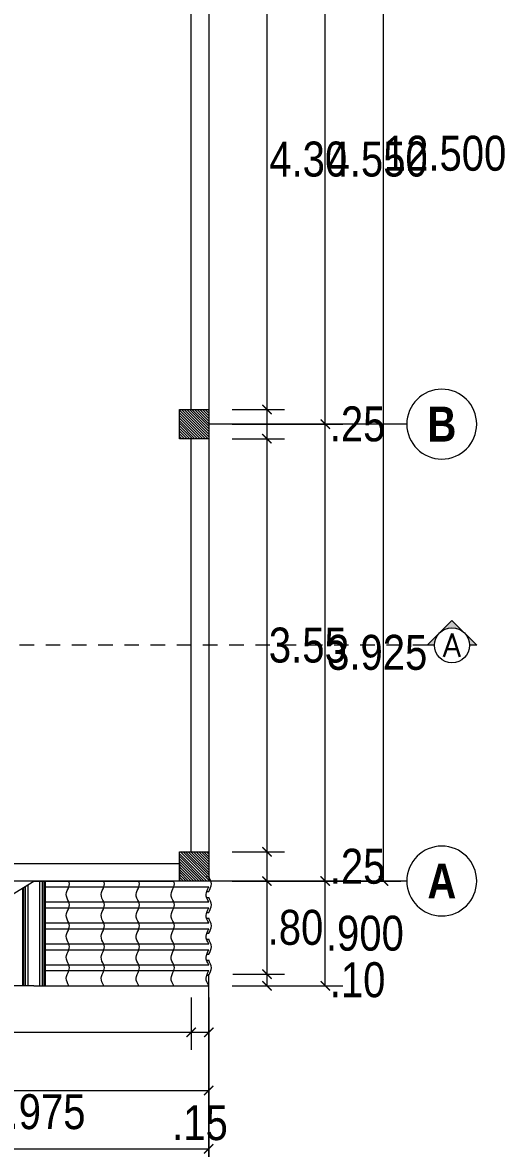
# Model space of a CAD drawing. Header units: millimetres. Extents: x 68 to 194, y 47 to 103.
# Drawn here: x 99.75 to 103.78, y 84.31 to 93.98 of the extents above; entities that cross this region are included whole.
import ezdxf
from ezdxf.enums import TextEntityAlignment as Align

# ---------------------------------------------------------------- set-up
doc = ezdxf.new("R2010")
doc.units = ezdxf.units.MM
doc.linetypes.add('DASHED2', pattern=[0.375, 0.25, -0.125])
for name, color, linetype, lineweight in [('A_Muro sin Techo', 134, 'Continuous', 20), ('E_Columna', 3, 'Continuous', 25), ('G_Cortes', 3, 'Continuous', 60), ('G_Ejes', 253, 'Continuous', 20), ('Teja', 14, 'Continuous', 20)]:
    doc.layers.add(name, color=color, linetype=linetype, lineweight=lineweight)
doc.layers.add('G_Acotación', color=171, linetype='Continuous')
doc.styles.add('4MM', font='romans.shx', dxfattribs={"height": 0.2})
doc.styles.add('Acotacion', font='ARIALN.TTF')
doc.styles.add('Eje', font='ARIALNB.TTF', dxfattribs={"height": 0.3})
doc.dimstyles.new('Lenin_50', dxfattribs={"dimtxt": 0.3, "dimasz": 0.08, "dimexe": 0.15, "dimexo": 0.2, "dimgap": 0.03, "dimtad": 2, "dimtih": 1, "dimtoh": 1, "dimlfac": -1, "dimzin": 4, "dimdsep": 46, "dimtxsty": 'Acotacion', "dimblk": 'ARCHTICK', "dimcen": 0.08, "dimclrd": 256, "dimclre": 256, "dimclrt": 4, "dimazin": 1, "dimtm": 1e-09, "dimtfac": 1, "dimtmove": 2, "dimatfit": 2, "dimfxl": 0, "dimtolj": 1, "dimlwd": 13, "dimlwe": 18, "dimarcsym": 0})

# ---------------------------------------------------------------- blocks, each defined once
blk = doc.blocks.new('Eri')
blk.add_line((-1.7, 0), (0, 0))
blk.add_circle((-2, 0), 0.3)
at = {"color": 1, "style": 'Eje', "flags": 4}
blk.add_attdef('H', text='', height=0.3, dxfattribs=at).set_placement((-2, 0), align=Align.MIDDLE_CENTER)
blk = doc.blocks.new('_ArchTick')
at = {"color": 0, "linetype": 'ByBlock', "const_width": 0.15}
blk.add_lwpolyline([(-0.5, -0.5), (0.5, 0.5)], dxfattribs=at)
blk = doc.blocks.new('*D94')
at = {"layer": 'Defpoints', "color": 0}
for p in [(95.3519, 85.8087), (101.3519, 85.8087), (101.3519, 84.3087)]:
    blk.add_point(p, dxfattribs=at)
at = {"layer": 'G_Acotación', "lineweight": 18}
for p, q in [((95.3519, 85.6087), (95.3519, 84.1587)), ((101.3519, 85.6087), (101.3519, 84.1587))]:
    blk.add_line(p, q, dxfattribs=at)
at = {"layer": 'G_Acotación', "lineweight": 13}
blk.add_line((95.3519, 84.3087), (101.3519, 84.3087), dxfattribs=at)
at = {"layer": 'G_Acotación', "lineweight": 13, "xscale": 0.08, "yscale": 0.08, "zscale": 0.08, "rotation": 180}
blk.add_blockref('_ArchTick', (95.3519, 84.3087), dxfattribs=at)
at = {"layer": 'G_Acotación', "lineweight": 13, "xscale": 0.08, "yscale": 0.08, "zscale": 0.08}
blk.add_blockref('_ArchTick', (101.3519, 84.3087), dxfattribs=at)
at = {"layer": 'G_Acotación', "color": 4, "lineweight": 5, "insert": (98.3519, 84.1255), "char_height": 0.3, "attachment_point": 5, "style": 'Acotacion'}
blk.add_mtext('\\A1;6.000', dxfattribs=at)
blk = doc.blocks.new('*D95')
at = {"layer": 'Defpoints', "color": 0}
for p in [(98.3769, 85.8087), (101.3519, 85.8087), (101.3519, 84.8087)]:
    blk.add_point(p, dxfattribs=at)
at = {"layer": 'G_Acotación', "lineweight": 18}
for p, q in [((98.3769, 85.6087), (98.3769, 84.6587)), ((101.3519, 85.6087), (101.3519, 84.6587))]:
    blk.add_line(p, q, dxfattribs=at)
at = {"layer": 'G_Acotación', "lineweight": 13}
blk.add_line((98.3769, 84.8087), (101.3519, 84.8087), dxfattribs=at)
at = {"layer": 'G_Acotación', "lineweight": 13, "xscale": 0.08, "yscale": 0.08, "zscale": 0.08, "rotation": 180}
blk.add_blockref('_ArchTick', (98.3769, 84.8087), dxfattribs=at)
at = {"layer": 'G_Acotación', "lineweight": 13, "xscale": 0.08, "yscale": 0.08, "zscale": 0.08}
blk.add_blockref('_ArchTick', (101.3519, 84.8087), dxfattribs=at)
at = {"layer": 'G_Acotación', "color": 4, "lineweight": 5, "insert": (99.8644, 84.6255), "char_height": 0.3, "attachment_point": 5, "style": 'Acotacion'}
blk.add_mtext('\\A1;2.975', dxfattribs=at)
blk = doc.blocks.new('*D100')
at = {"layer": 'Defpoints', "color": 0}
for p in [(101.3519, 99.1087), (102.8519, 99.1087), (101.3519, 86.6087)]:
    blk.add_point(p, dxfattribs=at)
at = {"layer": 'G_Acotación', "lineweight": 18}
for p, q in [((101.5519, 99.1087), (103.0019, 99.1087)), ((101.5519, 86.6087), (103.0019, 86.6087))]:
    blk.add_line(p, q, dxfattribs=at)
at = {"layer": 'G_Acotación', "lineweight": 13}
blk.add_line((102.8519, 86.6087), (102.8519, 99.1087), dxfattribs=at)
at = {"layer": 'G_Acotación', "lineweight": 13, "xscale": 0.08, "yscale": 0.08, "zscale": 0.08}
for p, rotation in [((102.8519, 99.1087), 90), ((102.8519, 86.6087), 270)]:
    blk.add_blockref('_ArchTick', p, dxfattribs=dict(at, rotation=rotation))
at = {"layer": 'G_Acotación', "color": 4, "lineweight": 5, "insert": (103.3806, 92.8587), "char_height": 0.3, "attachment_point": 5, "style": 'Acotacion'}
blk.add_mtext('\\A1;12.500', dxfattribs=at)
blk = doc.blocks.new('*D101')
at = {"layer": 'Defpoints', "color": 0}
for p in [(101.3519, 90.5337), (102.3519, 90.5337), (101.3519, 86.6087)]:
    blk.add_point(p, dxfattribs=at)
at = {"layer": 'G_Acotación', "lineweight": 18}
for p, q in [((101.5519, 90.5337), (102.5019, 90.5337)), ((101.5519, 86.6087), (102.5019, 86.6087))]:
    blk.add_line(p, q, dxfattribs=at)
at = {"layer": 'G_Acotación', "lineweight": 13}
blk.add_line((102.3519, 86.6087), (102.3519, 90.5337), dxfattribs=at)
at = {"layer": 'G_Acotación', "lineweight": 13, "xscale": 0.08, "yscale": 0.08, "zscale": 0.08}
for p, rotation in [((102.3519, 90.5337), 90), ((102.3519, 86.6087), 270)]:
    blk.add_blockref('_ArchTick', p, dxfattribs=dict(at, rotation=rotation))
at = {"layer": 'G_Acotación', "color": 4, "lineweight": 5, "insert": (102.798, 88.5712), "char_height": 0.3, "attachment_point": 5, "style": 'Acotacion'}
blk.add_mtext('\\A1;3.925', dxfattribs=at)
blk = doc.blocks.new('*D102')
at = {"layer": 'Defpoints', "color": 0}
for p in [(101.3519, 95.0837), (102.3519, 95.0837), (101.3519, 90.5337)]:
    blk.add_point(p, dxfattribs=at)
at = {"layer": 'G_Acotación', "lineweight": 18}
for p, q in [((101.5519, 95.0837), (102.5019, 95.0837)), ((101.5519, 90.5337), (102.5019, 90.5337))]:
    blk.add_line(p, q, dxfattribs=at)
at = {"layer": 'G_Acotación', "lineweight": 13}
blk.add_line((102.3519, 90.5337), (102.3519, 95.0837), dxfattribs=at)
at = {"layer": 'G_Acotación', "lineweight": 13, "xscale": 0.08, "yscale": 0.08, "zscale": 0.08}
for p, rotation in [((102.3519, 95.0837), 90), ((102.3519, 90.5337), 270)]:
    blk.add_blockref('_ArchTick', p, dxfattribs=dict(at, rotation=rotation))
at = {"layer": 'G_Acotación', "color": 4, "lineweight": 5, "insert": (102.8016, 92.8087), "char_height": 0.3, "attachment_point": 5, "style": 'Acotacion'}
blk.add_mtext('\\A1;4.550', dxfattribs=at)
blk = doc.blocks.new('*D104')
at = {"layer": 'Defpoints', "color": 0}
for p in [(101.3519, 86.6087), (102.3519, 86.6087), (101.3519, 85.7087)]:
    blk.add_point(p, dxfattribs=at)
at = {"layer": 'G_Acotación', "lineweight": 18}
for p, q in [((101.5519, 86.6087), (102.5019, 86.6087)), ((101.5519, 85.7087), (102.5019, 85.7087))]:
    blk.add_line(p, q, dxfattribs=at)
at = {"layer": 'G_Acotación', "lineweight": 13}
blk.add_line((102.3519, 85.7087), (102.3519, 86.6087), dxfattribs=at)
at = {"layer": 'G_Acotación', "lineweight": 13, "xscale": 0.08, "yscale": 0.08, "zscale": 0.08}
for p, rotation in [((102.3519, 86.6087), 90), ((102.3519, 85.7087), 270)]:
    blk.add_blockref('_ArchTick', p, dxfattribs=dict(at, rotation=rotation))
at = {"layer": 'G_Acotación', "color": 4, "lineweight": 5, "insert": (102.6921, 86.1587), "char_height": 0.3, "attachment_point": 5, "style": 'Acotacion'}
blk.add_mtext('\\A1;.900', dxfattribs=at)
blk = doc.blocks.new('*D141')
at = {"layer": 'Defpoints', "color": 0}
for p in [(101.2019, 85.8087), (101.3519, 85.8087), (101.2019, 85.3087)]:
    blk.add_point(p, dxfattribs=at)
at = {"layer": 'G_Acotación', "lineweight": 18}
for p, q in [((101.2019, 85.6087), (101.2019, 85.1587)), ((101.3519, 85.6087), (101.3519, 85.1587))]:
    blk.add_line(p, q, dxfattribs=at)
at = {"layer": 'G_Acotación', "lineweight": 13}
blk.add_line((101.3519, 85.3087), (101.2019, 85.3087), dxfattribs=at)
at = {"layer": 'G_Acotación', "lineweight": 13, "xscale": 0.08, "yscale": 0.08, "zscale": 0.08, "rotation": 180}
blk.add_blockref('_ArchTick', (101.2019, 85.3087), dxfattribs=at)
at = {"layer": 'G_Acotación', "lineweight": 13, "xscale": 0.08, "yscale": 0.08, "zscale": 0.08}
blk.add_blockref('_ArchTick', (101.3519, 85.3087), dxfattribs=at)
at = {"layer": 'G_Acotación', "color": 4, "lineweight": 5, "insert": (101.2769, 84.531), "char_height": 0.3, "attachment_point": 5, "style": 'Acotacion'}
blk.add_mtext('\\A1;.15', dxfattribs=at)
blk = doc.blocks.new('*D142')
at = {"layer": 'Defpoints', "color": 0}
for p in [(95.5019, 85.8087), (101.2019, 85.8087), (95.5019, 85.3087)]:
    blk.add_point(p, dxfattribs=at)
at = {"layer": 'G_Acotación', "lineweight": 18}
for p, q in [((95.5019, 85.6087), (95.5019, 85.1587)), ((101.2019, 85.6087), (101.2019, 85.1587))]:
    blk.add_line(p, q, dxfattribs=at)
at = {"layer": 'G_Acotación', "lineweight": 13}
blk.add_line((101.2019, 85.3087), (95.5019, 85.3087), dxfattribs=at)
at = {"layer": 'G_Acotación', "lineweight": 13, "xscale": 0.08, "yscale": 0.08, "zscale": 0.08, "rotation": 180}
blk.add_blockref('_ArchTick', (95.5019, 85.3087), dxfattribs=at)
at = {"layer": 'G_Acotación', "lineweight": 13, "xscale": 0.08, "yscale": 0.08, "zscale": 0.08}
blk.add_blockref('_ArchTick', (101.2019, 85.3087), dxfattribs=at)
at = {"layer": 'G_Acotación', "color": 4, "lineweight": 5, "insert": (98.3519, 85.1255), "char_height": 0.3, "attachment_point": 5, "style": 'Acotacion'}
blk.add_mtext('\\A1;5.70', dxfattribs=at)
blk = doc.blocks.new('*D158')
at = {"layer": 'Defpoints', "color": 0}
for p in [(101.3519, 94.9587), (101.3519, 90.6587), (101.8519, 90.6587)]:
    blk.add_point(p, dxfattribs=at)
at = {"layer": 'G_Acotación', "lineweight": 18}
for p, q in [((101.5519, 94.9587), (102.0019, 94.9587)), ((101.5519, 90.6587), (102.0019, 90.6587))]:
    blk.add_line(p, q, dxfattribs=at)
at = {"layer": 'G_Acotación', "lineweight": 13}
blk.add_line((101.8519, 94.9587), (101.8519, 90.6587), dxfattribs=at)
at = {"layer": 'G_Acotación', "lineweight": 13, "xscale": 0.08, "yscale": 0.08, "zscale": 0.08}
for p, rotation in [((101.8519, 94.9587), 90), ((101.8519, 90.6587), 270)]:
    blk.add_blockref('_ArchTick', p, dxfattribs=dict(at, rotation=rotation))
at = {"layer": 'G_Acotación', "color": 4, "lineweight": 5, "insert": (102.206, 92.8087), "char_height": 0.3, "attachment_point": 5, "style": 'Acotacion'}
blk.add_mtext('\\A1;4.30', dxfattribs=at)
blk = doc.blocks.new('*D159')
at = {"layer": 'Defpoints', "color": 0}
for p in [(101.3519, 90.6587), (101.3519, 90.4087), (101.8519, 90.4087)]:
    blk.add_point(p, dxfattribs=at)
at = {"layer": 'G_Acotación', "lineweight": 18}
for p, q in [((101.5519, 90.6587), (102.0019, 90.6587)), ((101.5519, 90.4087), (102.0019, 90.4087))]:
    blk.add_line(p, q, dxfattribs=at)
at = {"layer": 'G_Acotación', "lineweight": 13}
blk.add_line((101.8519, 90.6587), (101.8519, 90.4087), dxfattribs=at)
at = {"layer": 'G_Acotación', "lineweight": 13, "xscale": 0.08, "yscale": 0.08, "zscale": 0.08}
for p, rotation in [((101.8519, 90.6587), 90), ((101.8519, 90.4087), 270)]:
    blk.add_blockref('_ArchTick', p, dxfattribs=dict(at, rotation=rotation))
at = {"layer": 'G_Acotación', "color": 4, "lineweight": 5, "insert": (102.6296, 90.5337), "char_height": 0.3, "attachment_point": 5, "style": 'Acotacion'}
blk.add_mtext('\\A1;.25', dxfattribs=at)
blk = doc.blocks.new('*D160')
at = {"layer": 'Defpoints', "color": 0}
for p in [(101.3519, 90.4087), (101.3519, 86.8587), (101.8519, 86.8587)]:
    blk.add_point(p, dxfattribs=at)
at = {"layer": 'G_Acotación', "lineweight": 18}
for p, q in [((101.5519, 90.4087), (102.0019, 90.4087)), ((101.5519, 86.8587), (102.0019, 86.8587))]:
    blk.add_line(p, q, dxfattribs=at)
at = {"layer": 'G_Acotación', "lineweight": 13}
blk.add_line((101.8519, 90.4087), (101.8519, 86.8587), dxfattribs=at)
at = {"layer": 'G_Acotación', "lineweight": 13, "xscale": 0.08, "yscale": 0.08, "zscale": 0.08}
for p, rotation in [((101.8519, 90.4087), 90), ((101.8519, 86.8587), 270)]:
    blk.add_blockref('_ArchTick', p, dxfattribs=dict(at, rotation=rotation))
at = {"layer": 'G_Acotación', "color": 4, "lineweight": 5, "insert": (102.2024, 88.6337), "char_height": 0.3, "attachment_point": 5, "style": 'Acotacion'}
blk.add_mtext('\\A1;3.55', dxfattribs=at)
blk = doc.blocks.new('*D163')
at = {"layer": 'Defpoints', "color": 0}
for p in [(101.3519, 86.6087), (101.3575, 85.8087), (101.8519, 85.8087)]:
    blk.add_point(p, dxfattribs=at)
at = {"layer": 'G_Acotación', "lineweight": 18}
for p, q in [((101.5519, 86.6087), (102.0019, 86.6087)), ((101.5575, 85.8087), (102.0019, 85.8087))]:
    blk.add_line(p, q, dxfattribs=at)
at = {"layer": 'G_Acotación', "lineweight": 13}
blk.add_line((101.8519, 86.6087), (101.8519, 85.8087), dxfattribs=at)
at = {"layer": 'G_Acotación', "lineweight": 13, "xscale": 0.08, "yscale": 0.08, "zscale": 0.08}
for p, rotation in [((101.8519, 86.6087), 90), ((101.8519, 85.8087), 270)]:
    blk.add_blockref('_ArchTick', p, dxfattribs=dict(at, rotation=rotation))
at = {"layer": 'G_Acotación', "color": 4, "lineweight": 5, "insert": (102.0965, 86.2087), "char_height": 0.3, "attachment_point": 5, "style": 'Acotacion'}
blk.add_mtext('\\A1;.80', dxfattribs=at)
blk = doc.blocks.new('*D164')
at = {"layer": 'Defpoints', "color": 0}
for p in [(101.3575, 85.8087), (101.3519, 85.7087), (101.8519, 85.7087)]:
    blk.add_point(p, dxfattribs=at)
at = {"layer": 'G_Acotación', "lineweight": 18}
for p, q in [((101.5575, 85.8087), (102.0019, 85.8087)), ((101.5519, 85.7087), (102.0019, 85.7087))]:
    blk.add_line(p, q, dxfattribs=at)
at = {"layer": 'G_Acotación', "lineweight": 13}
blk.add_line((101.8519, 85.8087), (101.8519, 85.7087), dxfattribs=at)
at = {"layer": 'G_Acotación', "lineweight": 13, "xscale": 0.08, "yscale": 0.08, "zscale": 0.08}
for p, rotation in [((101.8519, 85.8087), 90), ((101.8519, 85.7087), 270)]:
    blk.add_blockref('_ArchTick', p, dxfattribs=dict(at, rotation=rotation))
at = {"layer": 'G_Acotación', "color": 4, "lineweight": 5, "insert": (102.6296, 85.7587), "char_height": 0.3, "attachment_point": 5, "style": 'Acotacion'}
blk.add_mtext('\\A1;.10', dxfattribs=at)
blk = doc.blocks.new('*D165')
at = {"layer": 'Defpoints', "color": 0}
for p in [(101.3519, 86.8587), (101.3519, 86.6087), (101.8519, 86.6087)]:
    blk.add_point(p, dxfattribs=at)
at = {"layer": 'G_Acotación', "lineweight": 18}
for p, q in [((101.5519, 86.8587), (102.0019, 86.8587)), ((101.5519, 86.6087), (102.0019, 86.6087))]:
    blk.add_line(p, q, dxfattribs=at)
at = {"layer": 'G_Acotación', "lineweight": 13}
blk.add_line((101.8519, 86.8587), (101.8519, 86.6087), dxfattribs=at)
at = {"layer": 'G_Acotación', "lineweight": 13, "xscale": 0.08, "yscale": 0.08, "zscale": 0.08}
for p, rotation in [((101.8519, 86.8587), 90), ((101.8519, 86.6087), 270)]:
    blk.add_blockref('_ArchTick', p, dxfattribs=dict(at, rotation=rotation))
at = {"layer": 'G_Acotación', "color": 4, "lineweight": 5, "insert": (102.6296, 86.7337), "char_height": 0.3, "attachment_point": 5, "style": 'Acotacion'}
blk.add_mtext('\\A1;.25', dxfattribs=at)
blk = doc.blocks.new('teja1')
for p, q in [((0, 0.3), (0, 0)), ((0.13, 0.3), (0.13, 0)), ((0.091, 0.0166), (0.091, -0.0007)), ((0.2197, 0.0189), (0.2197, 0))]:
    blk.add_line(p, q)
for points, knots in [([(0, 0), (0.0218, 0.012), (0.0653, 0.0359), (0.1077, 0.008), (0.13, 0)], [0, 0, 0, 0, 0.0689257, 0.1378514, 0.1378514, 0.1378514, 0.1378514]), ([(0.091, -0.0007), (0.1124, -0.0124), (0.1558, -0.0356), (0.1974, -0.008), (0.2197, 0)], [0.001367, 0.001367, 0.001367, 0.001367, 0.0689257, 0.1378514, 0.1378514, 0.1378514, 0.1378514])]:
    blk.add_open_spline(points, degree=3, knots=knots)
blk = doc.blocks.new('teja')
for p, q in [((0, 0.3), (0, 0)), ((0, 0.3), (0, 0)), ((0.13, 0.3), (0.13, 0)), ((0.18, 0.3), (0.18, 0))]:
    blk.add_line(p, q)
for points in [[(0, 0.3), (0.065, 0.3229), (0.13, 0.3), (0.155, 0.295), (0.18, 0.3)], [(0, 0), (0.065, 0.0229), (0.13, 0), (0.155, -0.005), (0.18, 0)]]:
    blk.add_spline(points, degree=3)

msp = doc.modelspace()

# ---------------------------------------------------------------- hatches: boundary and pattern name
at = {"layer": 'E_Columna', "lineweight": 5}
h = msp.add_hatch(dxfattribs=at)
h.set_pattern_fill('LINE', color=256, scale=0.005, angle=45, style=0)
h.set_pattern_definition([(135, (210.497988, 6.89542), (0.0112253202, 0.0112253202), [])])
h.paths.add_polyline_path([(101.3519, 90.4087), (101.1019, 90.4087), (101.1019, 90.6587), (101.3519, 90.6587)])
h = msp.add_hatch(dxfattribs=at)
h.set_pattern_fill('LINE', color=256, scale=0.005, angle=45, style=0)
h.set_pattern_definition([(135, (210.497988, 6.74542), (0.0112253202, 0.0112253202), [])])
h.paths.add_polyline_path([(101.3519, 86.6087), (101.1019, 86.6087), (101.1019, 86.8587), (101.3519, 86.8587)])
at = {"layer": 'G_Cortes', "linetype": 'Continuous', "lineweight": 5}
h = msp.add_hatch(color=1, dxfattribs=at)
h.paths.add_polyline_path([(103.3337, 88.7398), (103.4398, 88.8458), (103.5459, 88.7398, 0.414214)])
h.paths.add_polyline_path([(103.5459, 88.7398), (103.6519, 88.6337), (103.5898, 88.6337, 0.198912)])
h.paths.add_polyline_path([(103.3337, 88.7398, 0.198912), (103.2898, 88.6337), (103.2277, 88.6337)])

# ---------------------------------------------------------------- linework, layer by layer
at = {"layer": 'A_Muro sin Techo', "lineweight": 5}
for points in [[(101.2019, 86.6087), (101.2019, 86.6087), (101.1019, 86.6087), (101.1019, 86.8587), (101.2019, 86.8587), (101.2019, 90.4087), (101.1019, 90.4087), (101.1019, 90.6587), (101.2019, 90.6587), (101.2019, 94.9587), (101.1019, 94.9587), (101.1019, 95.0587), (98.5019, 95.0587), (98.5019, 95.2087), (101.3519, 95.2087), (101.3519, 86.6087)], [(95.6019, 86.7587), (98.2519, 86.7587), (98.2519, 86.8587), (98.5019, 86.8587), (98.5019, 86.7587), (101.1019, 86.7587), (101.1019, 86.6087), (95.6019, 86.6087), (95.6019, 86.7587)]]:
    msp.add_lwpolyline(points, dxfattribs=at)
at = {"layer": 'E_Columna', "lineweight": 5}
for points in [[(101.3519, 90.4087), (101.1019, 90.4087), (101.1019, 90.6587), (101.3519, 90.6587)], [(101.3519, 86.6087), (101.1019, 86.6087), (101.1019, 86.8587), (101.3519, 86.8587)]]:
    msp.add_lwpolyline(points, close=True, dxfattribs=at)
at = {"layer": 'G_Cortes', "color": 3, "linetype": 'DASHED2', "lineweight": 5, "ltscale": 0.5}
msp.add_line((103.2277, 88.6337), (93.4762, 88.6337), dxfattribs=at)
at = {"layer": 'G_Cortes', "color": 3, "linetype": 'Continuous', "lineweight": 5}
msp.add_lwpolyline([(103.2898, 88.6337), (103.2277, 88.6337), (103.4398, 88.8458), (103.6519, 88.6337), (103.5898, 88.6337)], dxfattribs=at)
at = {"layer": 'G_Cortes', "color": 5, "linetype": 'Continuous', "lineweight": 5}
msp.add_circle((103.4398, 88.6337), 0.15, dxfattribs=at)
at = {"layer": 'Teja', "lineweight": 5}
for p, q in [((98.3769, 85.7087), (99.8519, 86.6087)), ((99.8019, 85.7087), (99.8019, 86.5782)), ((99.8519, 86.6087), (100.1519, 86.6087)), ((99.9019, 85.7087), (99.9019, 86.6087)), ((99.9259, 85.7087), (99.9259, 86.6087)), ((99.9396, 85.7087), (99.9396, 86.6087)), ((99.9479, 85.7087), (99.9479, 86.6087)), ((99.9519, 85.7087), (99.9519, 86.6087)), ((99.756, 85.7087), (99.756, 86.5502)), ((99.7643, 85.7087), (99.7643, 86.5552)), ((99.778, 85.7087), (99.778, 86.5636)), ((99.9519, 86.5587), (100.1519, 86.5587)), ((99.9519, 86.4287), (100.1519, 86.4287)), ((99.9519, 86.4287), (100.1519, 86.4287)), ((99.9519, 86.4287), (100.1519, 86.4287)), ((99.9519, 86.3787), (100.1519, 86.3787)), ((99.9519, 86.2487), (100.1519, 86.2487)), ((99.9519, 86.2487), (100.1519, 86.2487)), ((99.9519, 86.2487), (100.1519, 86.2487)), ((99.9519, 86.1987), (100.1519, 86.1987)), ((99.9519, 86.0687), (100.1519, 86.0687)), ((99.9519, 86.0687), (100.1519, 86.0687)), ((99.9519, 86.0687), (100.1519, 86.0687)), ((99.9519, 86.0187), (100.1519, 86.0187)), ((99.9519, 85.8887), (100.1519, 85.8887)), ((99.9519, 85.8887), (100.1519, 85.8887)), ((99.9519, 85.8887), (100.1519, 85.8887)), ((99.9519, 85.8387), (100.1519, 85.8387)), ((99.8519, 85.7087), (99.5519, 85.7087)), ((99.8519, 85.7087), (99.5519, 85.7087)), ((99.8519, 85.7087), (100.1519, 85.7087)), ((99.8519, 85.7087), (100.1519, 85.7087))]:
    msp.add_line(p, q, dxfattribs=at)
for points in [[(100.1519, 86.4287), (100.129, 86.4937), (100.1519, 86.5587), (100.1569, 86.5837), (100.1519, 86.6087)], [(100.1519, 86.2487), (100.129, 86.3137), (100.1519, 86.3787), (100.1569, 86.4037), (100.1519, 86.4287)], [(100.1519, 86.0687), (100.129, 86.1337), (100.1519, 86.1987), (100.1569, 86.2237), (100.1519, 86.2487)], [(100.1519, 85.8887), (100.129, 85.9537), (100.1519, 86.0187), (100.1569, 86.0437), (100.1519, 86.0687)], [(100.1519, 85.7087), (100.129, 85.7737), (100.1519, 85.8387), (100.1569, 85.8637), (100.1519, 85.8887)]]:
    msp.add_spline(points, degree=3, dxfattribs=at)

# ---------------------------------------------------------------- block references
at = {"layer": 'G_Ejes', "lineweight": 5}
ref = msp.add_blockref('Eri', (101.3519, 90.5337), dxfattribs=dict(at, xscale=-1))
ref.add_attrib('H', 'B', dxfattribs={"layer": '0', "color": 1, "height": 0.3, "style": 'Eje', "flags": 4}).set_placement((103.3532, 90.5337), align=Align.MIDDLE_CENTER)
ref = msp.add_blockref('Eri', (101.3519, 86.6087), dxfattribs=dict(at, xscale=-1))
ref.add_attrib('H', 'A', dxfattribs={"layer": '0', "color": 1, "height": 0.3, "style": 'Eje', "flags": 4}).set_placement((103.353, 86.6087), align=Align.MIDDLE_CENTER)
ref = msp.add_blockref('Eri', (101.3519, 85.8087), dxfattribs=dict(at, rotation=90))
ref.add_attrib('H', '3', dxfattribs={"layer": '0', "color": 1, "height": 0.3, "style": 'Eje', "flags": 4}).set_placement((101.3519, 83.8138), align=Align.MIDDLE_CENTER)
at = {"layer": 'Teja', "lineweight": 5, "rotation": 90}
for name, p in [('teja', (100.4519, 86.4287)), ('teja', (100.7519, 86.4287)), ('teja', (101.0519, 86.4287)), ('teja1', (101.3519, 86.4287)), ('teja', (100.4519, 86.2487)), ('teja', (100.7519, 86.2487)), ('teja', (101.0519, 86.2487)), ('teja1', (101.3519, 86.2487)), ('teja1', (101.3519, 86.0687)), ('teja', (100.4519, 86.0687)), ('teja', (100.7519, 86.0687)), ('teja', (101.0519, 86.0687)), ('teja1', (101.3519, 85.8887)), ('teja', (100.4519, 85.8887)), ('teja', (100.7519, 85.8887)), ('teja', (101.0519, 85.8887)), ('teja1', (101.3519, 85.7087)), ('teja', (100.4519, 85.7087)), ('teja', (100.7519, 85.7087)), ('teja', (101.0519, 85.7087))]:
    msp.add_blockref(name, p, dxfattribs=at)

# ---------------------------------------------------------------- texts
at = {"layer": 'G_Cortes', "color": 2, "linetype": 'Continuous', "lineweight": 5, "style": '4MM'}
msp.add_text('A', height=0.2, rotation=359.85917, dxfattribs=at).set_placement((103.4398, 88.6337), align=Align.MIDDLE_CENTER)

# ---------------------------------------------------------------- dimensions: what is measured, and where the dimension line sits
at = {"layer": 'G_Acotación', "lineweight": 5}
for base, p1, p2, angle, override, picture, middle in [((102.8519, 99.1087), (101.3519, 86.6087), (101.3519, 99.1087), 90, {"dimdec": 3, "dimfxl": 0.06}, '*D100', (103.3806, 92.8587)), ((102.3519, 95.0837), (101.3519, 90.5337), (101.3519, 95.0837), 90, {"dimdec": 3, "dimfxl": 0.06}, '*D102', (102.8016, 92.8087)), ((101.8519, 90.6587), (101.3519, 94.9587), (101.3519, 90.6587), 90, {"dimfxl": 0.06}, '*D158', (102.206, 92.8087)), ((101.8519, 90.4087), (101.3519, 90.6587), (101.3519, 90.4087), 90, {"dimfxl": 0.06}, '*D159', (102.6296, 90.5337)), ((102.3519, 90.5337), (101.3519, 86.6087), (101.3519, 90.5337), 90, {"dimdec": 3, "dimfxl": 0.06}, '*D101', (102.798, 88.5712)), ((101.8519, 86.8587), (101.3519, 90.4087), (101.3519, 86.8587), 90, {"dimfxl": 0.06}, '*D160', (102.2024, 88.6337)), ((101.8519, 86.6087), (101.3519, 86.8587), (101.3519, 86.6087), 90, {"dimfxl": 0.06}, '*D165', (102.6296, 86.7337)), ((102.3519, 86.6087), (101.3519, 85.7087), (101.3519, 86.6087), 90, {"dimdec": 3, "dimfxl": 0.06}, '*D104', (102.6921, 86.1587)), ((101.8519, 85.8087), (101.3519, 86.6087), (101.3575, 85.8087), 90, {"dimfxl": 0.06}, '*D163', (102.0965, 86.2087)), ((101.8519, 85.7087), (101.3575, 85.8087), (101.3519, 85.7087), 90, {"dimfxl": 0.06}, '*D164', (102.6296, 85.7587)), ((101.3519, 84.3087), (95.3519, 85.8087), (101.3519, 85.8087), 180, {"dimdec": 3, "dimfxl": 0.06}, '*D94', (98.3519, 84.1255)), ((95.5019, 85.3087), (101.2019, 85.8087), (95.5019, 85.8087), 180, {"dimfxl": 0.06}, '*D142', (98.3519, 85.1255)), ((101.3519, 84.8087), (98.3769, 85.8087), (101.3519, 85.8087), 180, {"dimdec": 3, "dimfxl": 0.06}, '*D95', (99.8644, 84.6255)), ((101.2019, 85.3087), (101.3519, 85.8087), (101.2019, 85.8087), 180, {"dimfxl": 0.06}, '*D141', (101.2769, 84.531))]:
    dim = msp.add_linear_dim(base=base, p1=p1, p2=p2, angle=angle, dimstyle='Lenin_50', override=override, dxfattribs=at)
    dim.commit()
    dim.dimension.update_dxf_attribs({"geometry": picture, "text_midpoint": middle})

doc.saveas('drawing.dxf')
